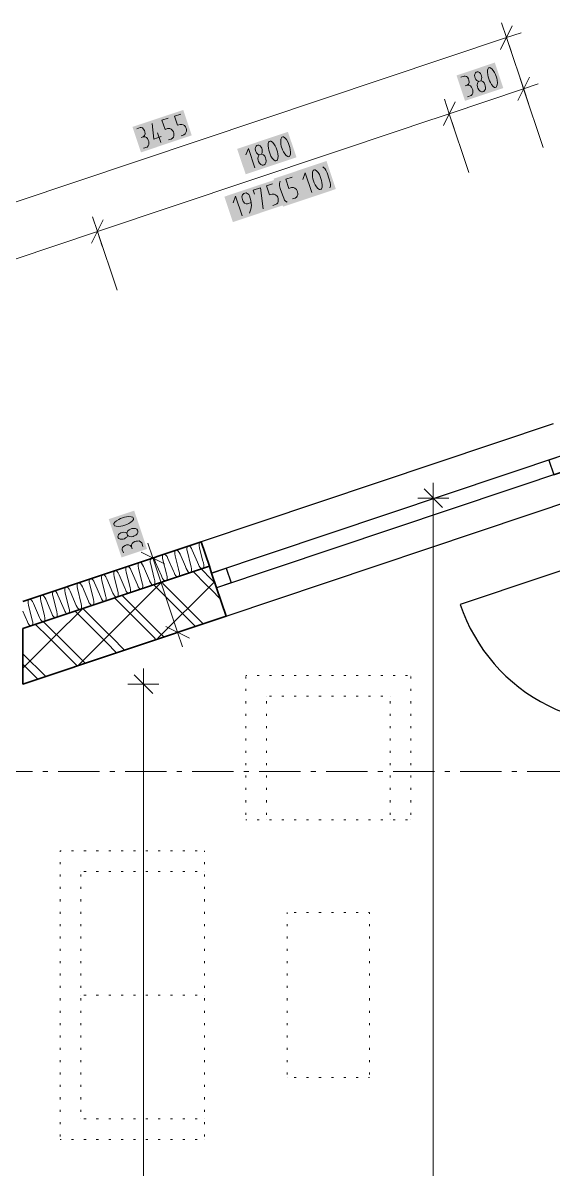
# Model space of a CAD drawing. Header units: millimetres. Extents: x 0 to 594, y 0 to 420.
# Drawn here: x 158.2 to 184.5, y 302.1 to 359.1 of the extents above; entities that cross this region are included whole.
import ezdxf

# ---------------------------------------------------------------- set-up
doc = ezdxf.new("R2010")
doc.units = ezdxf.units.MM
doc.header["$LTSCALE"] = 8
for name, color, linetype in [('PDF_Dvere', 7, 'Continuous'), ('PDF_Koty delkove', 7, 'Continuous'), ('PDF_Nabytek', 7, 'Continuous'), ('PDF_Okna', 7, 'Continuous'), ('PDF_Osy hlavni', 7, 'Continuous'), ('PDF_Steny sendvic', 7, 'Continuous')]:
    doc.layers.add(name, color=color, linetype=linetype)

msp = doc.modelspace()

# ---------------------------------------------------------------- linework, layer by layer
at = {"layer": 'PDF_Dvere', "lineweight": 25}
msp.add_lwpolyline([(188.168, 332.964), (179.906, 330.199, 0.414214), (190.933, 324.702)], format="xyb", dxfattribs=at)
at = {"layer": 'PDF_Koty delkove', "lineweight": 18}
for points in [[(182.495, 358.952), (181.913, 357.784)], [(181.96, 359.097), (182.204, 358.368), (182.448, 357.639)], [(182.204, 358.368), (148.615, 347.125)], [(182.933, 358.612), (182.204, 358.368), (183.18, 355.452)], [(180.822, 356.19), (180.791, 356.198), (180.736, 356.234), (180.688, 356.289), (180.653, 356.35), (180.632, 356.415), (180.623, 356.484), (180.627, 356.558), (180.663, 356.624), (180.697, 356.652), (180.748, 356.669), (180.792, 356.667), (180.861, 356.636), (180.908, 356.579), (180.943, 356.52), (180.965, 356.454), (180.973, 356.385), (180.969, 356.312), (180.947, 356.25), (180.926, 356.225)], [(181.722, 356.348), (181.657, 356.542), (181.611, 356.634), (181.548, 356.739), (181.476, 356.823), (181.403, 356.871), (181.371, 356.878), (181.32, 356.861), (181.299, 356.836), (181.269, 356.754), (181.263, 356.644), (181.274, 356.521), (181.293, 356.421), (181.358, 356.226), (181.404, 356.133), (181.469, 356.029), (181.54, 355.944), (181.613, 355.896), (181.645, 355.889), (181.697, 355.906), (181.718, 355.931), (181.747, 356.014), (181.754, 356.124), (181.741, 356.246)], [(179.944, 356.4), (180.1, 356.452), (180.157, 356.454), (180.219, 356.438), (180.262, 356.399), (180.32, 356.311), (180.342, 356.246), (180.349, 356.14), (180.318, 356.057), (180.251, 355.999), (180.148, 355.965)], [(181.153, 355.977), (181.131, 356.042), (181.091, 356.118), (181.026, 356.186), (180.958, 356.217), (180.926, 356.225), (180.822, 356.19), (180.802, 356.165), (180.766, 356.099), (180.754, 356.006), (180.768, 355.92), (180.79, 355.855), (180.83, 355.779)], [(181.741, 356.246), (181.722, 356.348)], [(183.348, 356.405), (182.766, 355.237)], [(182.813, 356.55), (183.057, 355.821), (183.301, 355.092)], [(183.786, 356.065), (183.057, 355.821), (184.033, 352.905)], [(183.057, 355.821), (179.363, 354.584), (177.803, 354.062), (177.176, 353.852), (161.868, 348.728), (149.468, 344.578)], [(180.269, 355.428), (180.451, 355.489), (180.504, 355.544), (180.54, 355.61), (180.539, 355.699), (180.53, 355.768), (180.508, 355.834), (180.468, 355.91), (180.421, 355.965), (180.353, 355.997), (180.251, 355.999)], [(180.83, 355.779), (180.896, 355.71), (180.965, 355.679), (181.022, 355.68), (181.074, 355.697), (181.12, 355.731), (181.156, 355.797), (181.167, 355.892), (181.153, 355.977)], [(179.654, 355.168), (179.072, 354.001)], [(179.119, 355.313), (179.363, 354.584), (179.607, 353.856)], [(165.389, 354.361), (165.078, 354.257), (165.229, 353.804), (165.36, 353.847), (165.461, 353.845), (165.529, 353.813), (165.608, 353.75), (165.643, 353.69), (165.664, 353.625), (165.673, 353.556), (165.669, 353.483), (165.646, 353.421), (165.606, 353.371), (165.533, 353.328), (165.403, 353.285)], [(179.363, 354.584), (180.339, 351.669)], [(163.832, 353.84), (163.987, 353.892), (164.045, 353.894), (164.107, 353.878), (164.15, 353.838), (164.208, 353.751), (164.23, 353.685), (164.237, 353.58), (164.206, 353.497), (164.139, 353.439), (164.036, 353.404)], [(165.031, 353.449), (164.667, 353.327), (164.585, 354.092)], [(164.157, 352.868), (164.339, 352.928), (164.392, 352.983), (164.428, 353.049), (164.427, 353.138), (164.418, 353.208), (164.396, 353.273), (164.356, 353.349), (164.309, 353.405), (164.241, 353.436), (164.139, 353.439)], [(165.014, 353.154), (164.851, 353.64)], [(170.392, 353.186), (170.363, 353.103), (170.356, 352.993), (170.368, 352.871), (170.387, 352.77), (170.452, 352.576), (170.498, 352.483), (170.562, 352.378), (170.634, 352.294), (170.707, 352.246), (170.739, 352.238), (170.791, 352.255), (170.811, 352.281), (170.841, 352.363), (170.847, 352.473), (170.835, 352.596), (170.816, 352.697)], [(170.816, 352.697), (170.751, 352.892), (170.705, 352.983), (170.642, 353.089), (170.57, 353.173), (170.497, 353.221), (170.465, 353.227), (170.414, 353.21), (170.392, 353.186)], [(169.7, 351.89), (169.375, 352.862), (169.254, 352.535)], [(169.916, 352.54), (169.885, 352.548), (169.829, 352.583), (169.782, 352.639), (169.747, 352.7), (169.725, 352.765), (169.717, 352.833), (169.721, 352.907), (169.757, 352.973), (169.791, 353.002), (169.842, 353.019), (169.886, 353.016), (169.955, 352.985), (170.002, 352.929), (170.037, 352.869), (170.059, 352.804), (170.067, 352.734), (170.063, 352.661), (170.04, 352.6), (170.02, 352.575)], [(172.521, 350.673), (172.196, 351.645), (172.076, 351.317)], [(173.077, 351.94), (173.114, 351.917), (173.175, 351.864), (173.233, 351.777), (173.289, 351.651), (173.398, 351.327), (173.439, 351.161), (173.459, 351.059), (173.454, 350.985), (173.424, 350.904)], [(169.685, 350.589), (169.62, 350.783), (169.983, 350.904), (170.101, 349.863)], [(170.579, 351.104), (170.268, 351), (170.42, 350.547), (170.55, 350.59), (170.651, 350.587), (170.719, 350.556), (170.798, 350.493), (170.832, 350.433), (170.854, 350.368), (170.863, 350.298), (170.859, 350.226), (170.836, 350.164), (170.796, 350.114), (170.724, 350.071), (170.594, 350.028)], [(171.299, 350.192), (171.225, 350.239), (171.178, 350.296), (171.132, 350.388), (171.064, 350.546), (170.956, 350.87), (170.926, 351.005), (170.92, 351.11), (170.937, 351.188), (170.952, 351.229)], [(171.548, 351.428), (171.237, 351.324), (171.389, 350.871), (171.519, 350.915), (171.62, 350.912), (171.688, 350.88), (171.767, 350.817), (171.801, 350.757), (171.823, 350.692), (171.832, 350.623), (171.827, 350.55), (171.805, 350.488)], [(169.064, 349.516), (168.739, 350.488), (168.619, 350.16)], [(169.263, 350.646), (169.205, 350.644), (169.154, 350.627), (169.107, 350.594), (169.079, 350.548), (169.064, 350.507), (169.054, 350.45), (169.063, 350.381), (169.106, 350.251), (169.141, 350.191), (169.189, 350.135), (169.27, 350.108), (169.327, 350.109), (169.509, 350.169)], [(169.427, 349.637), (169.503, 349.843), (169.526, 350.031), (169.502, 350.275), (169.426, 350.503), (169.391, 350.562), (169.349, 350.602), (169.313, 350.626), (169.263, 350.646)], [(171.805, 350.488), (171.765, 350.438), (171.692, 350.395), (171.562, 350.352)], [(162.159, 349.312), (161.577, 348.144)], [(161.624, 349.457), (161.868, 348.728), (162.112, 347.999)], [(161.868, 348.728), (162.844, 345.812)], [(178.568, 182.604), (178.568, 201.866), (178.568, 210.659), (178.568, 212.995), (178.568, 215.762), (178.568, 218.325), (178.568, 233.7), (178.568, 236.467), (178.568, 257.685), (178.568, 259.171), (178.568, 335.475), (178.568, 336.243)], [(179.029, 335.013), (178.107, 335.936)], [(179.337, 335.475), (178.568, 335.475), (177.799, 335.475)], [(163.325, 333.546), (163.269, 333.499), (163.209, 333.464), (163.143, 333.442), (163.075, 333.434), (163.001, 333.438), (162.935, 333.474), (162.906, 333.508), (162.889, 333.559), (162.892, 333.603), (162.923, 333.672), (162.979, 333.719), (163.039, 333.754), (163.104, 333.776), (163.174, 333.784), (163.247, 333.78), (163.308, 333.757), (163.333, 333.737)], [(163.368, 333.633), (163.36, 333.601), (163.325, 333.546)], [(164.131, 333.08), (164.07, 333.261), (164.015, 333.315), (163.949, 333.351), (163.86, 333.349), (163.79, 333.341), (163.725, 333.319), (163.649, 333.279), (163.593, 333.232), (163.562, 333.163), (163.559, 333.062)], [(164.621, 332.506), (164.377, 333.235)], [(163.159, 332.754), (163.106, 332.91), (163.104, 332.968), (163.12, 333.03), (163.16, 333.073), (163.248, 333.131), (163.313, 333.153), (163.419, 333.159), (163.501, 333.129), (163.559, 333.062), (163.594, 332.958)], [(165.35, 332.75), (164.621, 332.506), (163.892, 332.262)], [(165.204, 332.215), (164.037, 332.797)], [(165.857, 328.813), (164.621, 332.506)], [(166.586, 329.057), (165.857, 328.813), (165.128, 328.569)], [(166.441, 328.522), (165.273, 329.104)], [(165.857, 328.813), (166.101, 328.084)], [(164.157, 326.238), (164.157, 327.006)], [(164.618, 325.776), (163.695, 326.699)], [(164.925, 326.238), (164.157, 326.238), (163.388, 326.238)], [(164.157, 181.118), (164.157, 187.78), (164.157, 189.266), (164.157, 194.093), (164.157, 206.172), (164.157, 211.719), (164.157, 212.995), (164.157, 215.557), (164.157, 215.838), (164.157, 218.325), (164.157, 225.492), (164.157, 226.012), (164.157, 226.058), (164.157, 231.871), (164.157, 233.7), (164.157, 236.313), (164.157, 244.821), (164.157, 246.41), (164.157, 256.147), (164.157, 257.685), (164.157, 259.171), (164.157, 262.63), (164.157, 326.238)]]:
    msp.add_lwpolyline(points, dxfattribs=at)
msp.add_lwpolyline([(166.012, 354.57), (165.701, 354.465), (165.853, 354.012), (165.983, 354.056, -1.033997), (166.026, 353.493)], format="xyb", dxfattribs=at)
for points in [[(171.439, 352.906), (171.374, 353.1), (171.328, 353.192), (171.265, 353.297), (171.193, 353.381), (171.12, 353.429), (171.088, 353.436), (171.037, 353.419), (171.016, 353.394), (170.986, 353.312), (170.98, 353.202), (170.991, 353.079), (171.01, 352.979), (171.075, 352.784), (171.121, 352.691), (171.186, 352.586), (171.257, 352.502), (171.33, 352.454), (171.362, 352.447), (171.414, 352.464), (171.435, 352.489), (171.464, 352.572), (171.471, 352.682), (171.458, 352.804)], [(170.247, 352.326), (170.225, 352.392), (170.185, 352.468), (170.12, 352.536), (170.051, 352.567), (170.02, 352.575), (169.916, 352.54), (169.896, 352.515), (169.86, 352.449), (169.848, 352.355), (169.862, 352.27), (169.883, 352.205), (169.924, 352.128), (169.99, 352.06), (170.058, 352.029), (170.116, 352.03), (170.167, 352.047), (170.214, 352.081), (170.25, 352.147), (170.261, 352.241)], [(173.013, 351.271), (172.948, 351.465), (172.902, 351.557), (172.839, 351.662), (172.767, 351.746), (172.694, 351.794), (172.662, 351.801), (172.611, 351.784), (172.59, 351.759), (172.56, 351.677), (172.554, 351.567), (172.566, 351.444), (172.585, 351.344), (172.65, 351.149), (172.695, 351.057), (172.76, 350.952), (172.831, 350.868), (172.904, 350.82), (172.936, 350.812), (172.988, 350.829), (173.009, 350.854), (173.038, 350.937), (173.045, 351.047), (173.032, 351.169)], [(163.211, 334.533), (163.016, 334.468), (162.925, 334.422), (162.819, 334.358), (162.735, 334.287), (162.687, 334.214), (162.681, 334.182), (162.698, 334.131), (162.722, 334.109), (162.805, 334.08), (162.915, 334.073), (163.037, 334.085), (163.138, 334.104), (163.332, 334.169), (163.425, 334.215), (163.53, 334.279), (163.614, 334.351), (163.662, 334.424), (163.67, 334.456), (163.653, 334.507), (163.627, 334.528), (163.545, 334.558), (163.435, 334.564), (163.312, 334.552)], [(163.582, 333.964), (163.516, 333.942), (163.44, 333.902), (163.372, 333.837), (163.341, 333.768), (163.333, 333.737), (163.368, 333.633), (163.393, 333.613), (163.459, 333.577), (163.553, 333.565), (163.638, 333.578), (163.703, 333.6), (163.78, 333.64), (163.848, 333.707), (163.879, 333.775), (163.878, 333.833), (163.861, 333.884), (163.827, 333.931), (163.761, 333.967), (163.667, 333.978)]]:
    msp.add_lwpolyline(points, close=True, dxfattribs=at)
at = {"layer": 'PDF_Koty delkove', "color": 7, "lineweight": 18, "true_color": 0xffffff, "transparency": 33554559}
for points in [[(180.146, 355.225), (182.047, 355.861), (179.723, 356.488), (181.624, 357.125)], [(164.034, 352.664), (166.558, 353.509), (163.611, 353.928), (166.135, 354.773)], [(169.239, 351.574), (171.764, 352.419), (168.816, 352.838), (171.341, 353.683)], [(171.098, 349.962), (173.722, 350.841), (170.631, 351.355), (173.256, 352.234)], [(168.604, 349.2), (171.125, 350.043), (168.181, 350.463), (170.702, 351.307)], [(164.334, 332.956), (163.698, 334.857), (163.07, 332.533), (162.434, 334.435)]]:
    msp.add_solid(points, dxfattribs=at)
at = {"layer": 'PDF_Nabytek', "lineweight": 13}
for points in [[(169.249, 326.666), (169.249, 326.666)], [(169.296, 326.666), (169.249, 326.666)], [(169.249, 326.666), (169.249, 326.666)], [(169.249, 326.51), (169.249, 326.613)], [(169.911, 326.666), (169.809, 326.666)], [(170.526, 326.666), (170.424, 326.666)], [(171.141, 326.666), (171.039, 326.666)], [(171.756, 326.666), (171.654, 326.666)], [(172.371, 326.666), (172.269, 326.666)], [(172.986, 326.666), (172.884, 326.666)], [(173.601, 326.666), (173.499, 326.666)], [(174.216, 326.666), (174.114, 326.666)], [(174.831, 326.666), (174.729, 326.666)], [(175.446, 326.666), (175.344, 326.666)], [(176.061, 326.666), (175.959, 326.666)], [(176.676, 326.666), (176.574, 326.666)], [(177.291, 326.666), (177.189, 326.666)], [(177.449, 326.666), (177.449, 326.666)], [(177.449, 326.666), (177.449, 326.666)], [(177.449, 326.51), (177.449, 326.613)], [(169.249, 325.895), (169.249, 325.998)], [(177.449, 325.895), (177.449, 325.998)], [(169.249, 325.28), (169.249, 325.383)], [(170.274, 325.641), (170.274, 325.641)], [(170.274, 325.641), (170.274, 325.641)], [(170.274, 325.28), (170.274, 325.383)], [(170.526, 325.641), (170.424, 325.641)], [(171.141, 325.641), (171.039, 325.641)], [(171.756, 325.641), (171.654, 325.641)], [(172.371, 325.641), (172.269, 325.641)], [(172.986, 325.641), (172.884, 325.641)], [(173.601, 325.641), (173.499, 325.641)], [(174.216, 325.641), (174.114, 325.641)], [(174.831, 325.641), (174.729, 325.641)], [(175.446, 325.641), (175.344, 325.641)], [(176.061, 325.641), (175.959, 325.641)], [(176.424, 325.641), (176.424, 325.641)], [(176.424, 325.641), (176.424, 325.641)], [(176.424, 325.28), (176.424, 325.383)], [(177.449, 325.28), (177.449, 325.383)], [(169.249, 324.665), (169.249, 324.768)], [(170.274, 324.665), (170.274, 324.768)], [(176.424, 324.665), (176.424, 324.768)], [(177.449, 324.665), (177.449, 324.768)], [(169.249, 324.05), (169.249, 324.153)], [(170.274, 324.05), (170.274, 324.153)], [(176.424, 324.05), (176.424, 324.153)], [(177.449, 324.05), (177.449, 324.153)], [(169.249, 323.435), (169.249, 323.538)], [(170.274, 323.435), (170.274, 323.538)], [(176.424, 323.435), (176.424, 323.538)], [(177.449, 323.435), (177.449, 323.538)], [(169.249, 322.82), (169.249, 322.923)], [(170.274, 322.82), (170.274, 322.923)], [(176.424, 322.82), (176.424, 322.923)], [(177.449, 322.82), (177.449, 322.923)], [(169.249, 322.205), (169.249, 322.308)], [(170.274, 322.205), (170.274, 322.308)], [(176.424, 322.205), (176.424, 322.308)], [(177.449, 322.205), (177.449, 322.308)], [(169.249, 321.59), (169.249, 321.693)], [(170.274, 321.59), (170.274, 321.693)], [(176.424, 321.59), (176.424, 321.693)], [(177.449, 321.59), (177.449, 321.693)], [(169.249, 320.975), (169.249, 321.078)], [(170.274, 320.975), (170.274, 321.078)], [(176.424, 320.975), (176.424, 321.078)], [(177.449, 320.975), (177.449, 321.078)], [(169.249, 320.36), (169.249, 320.463)], [(170.274, 320.36), (170.274, 320.463)], [(176.424, 320.36), (176.424, 320.463)], [(177.449, 320.36), (177.449, 320.463)], [(169.249, 319.745), (169.249, 319.848)], [(170.274, 319.745), (170.274, 319.848)], [(176.424, 319.745), (176.424, 319.848)], [(177.449, 319.745), (177.449, 319.848)], [(169.296, 319.491), (169.249, 319.491)], [(169.249, 319.491), (169.249, 319.491)], [(169.249, 319.491), (169.249, 319.491)], [(169.911, 319.491), (169.809, 319.491)], [(170.274, 319.491), (170.274, 319.491)], [(170.526, 319.491), (170.424, 319.491)], [(171.141, 319.491), (171.039, 319.491)], [(171.756, 319.491), (171.654, 319.491)], [(172.371, 319.491), (172.269, 319.491)], [(172.986, 319.491), (172.884, 319.491)], [(173.601, 319.491), (173.499, 319.491)], [(174.216, 319.491), (174.114, 319.491)], [(174.831, 319.491), (174.729, 319.491)], [(175.446, 319.491), (175.344, 319.491)], [(176.061, 319.491), (175.959, 319.491)], [(176.424, 319.491), (176.424, 319.491)], [(176.676, 319.491), (176.574, 319.491)], [(177.291, 319.491), (177.189, 319.491)], [(177.449, 319.491), (177.449, 319.491)], [(177.449, 319.491), (177.449, 319.491)], [(160.024, 317.9), (160.024, 317.954), (160.071, 317.954)], [(160.024, 317.954), (160.024, 317.954)], [(160.024, 317.954), (160.024, 317.954)], [(160.686, 317.954), (160.584, 317.954)], [(161.301, 317.954), (161.199, 317.954)], [(161.916, 317.954), (161.814, 317.954)], [(162.531, 317.954), (162.429, 317.954)], [(163.146, 317.954), (163.044, 317.954)], [(163.761, 317.954), (163.659, 317.954)], [(164.376, 317.954), (164.274, 317.954)], [(164.991, 317.954), (164.889, 317.954)], [(165.606, 317.954), (165.504, 317.954)], [(166.221, 317.954), (166.119, 317.954)], [(166.836, 317.954), (166.734, 317.954)], [(167.199, 317.9), (167.199, 317.954)], [(167.199, 317.954), (167.199, 317.954)], [(167.199, 317.954), (167.199, 317.954)], [(160.024, 317.285), (160.024, 317.388)], [(167.199, 317.285), (167.199, 317.388)], [(160.024, 316.67), (160.024, 316.773)], [(161.049, 316.929), (161.049, 316.929)], [(161.049, 316.929), (161.049, 316.929)], [(161.049, 316.67), (161.049, 316.773)], [(161.301, 316.929), (161.199, 316.929)], [(161.916, 316.929), (161.814, 316.929)], [(162.531, 316.929), (162.429, 316.929)], [(163.146, 316.929), (163.044, 316.929)], [(163.761, 316.929), (163.659, 316.929)], [(164.376, 316.929), (164.274, 316.929)], [(164.991, 316.929), (164.889, 316.929)], [(165.606, 316.929), (165.504, 316.929)], [(166.221, 316.929), (166.119, 316.929)], [(166.836, 316.929), (166.734, 316.929)], [(167.199, 316.929), (167.199, 316.929)], [(167.199, 316.67), (167.199, 316.773)], [(160.024, 316.055), (160.024, 316.158)], [(161.049, 316.055), (161.049, 316.158)], [(167.199, 316.055), (167.199, 316.158)], [(160.024, 315.44), (160.024, 315.543)], [(161.049, 315.44), (161.049, 315.543)], [(167.199, 315.44), (167.199, 315.543)], [(160.024, 314.825), (160.024, 314.928)], [(161.049, 314.825), (161.049, 314.928)], [(167.199, 314.825), (167.199, 314.928)], [(171.299, 314.879), (171.299, 314.879)], [(171.299, 314.825), (171.299, 314.879)], [(171.299, 314.879), (171.299, 314.879)], [(171.756, 314.879), (171.654, 314.879)], [(172.371, 314.879), (172.269, 314.879)], [(172.986, 314.879), (172.884, 314.879)], [(173.601, 314.879), (173.499, 314.879)], [(174.216, 314.879), (174.114, 314.879)], [(174.831, 314.879), (174.729, 314.879)], [(175.399, 314.825), (175.399, 314.879), (175.344, 314.879)], [(175.399, 314.879), (175.399, 314.879)], [(175.399, 314.879), (175.399, 314.879)], [(160.024, 314.21), (160.024, 314.313)], [(161.049, 314.21), (161.049, 314.313)], [(167.199, 314.21), (167.199, 314.313)], [(171.299, 314.21), (171.299, 314.313)], [(175.399, 314.21), (175.399, 314.313)], [(160.024, 313.595), (160.024, 313.698)], [(161.049, 313.595), (161.049, 313.698)], [(167.199, 313.595), (167.199, 313.698)], [(171.299, 313.595), (171.299, 313.698)], [(175.399, 313.595), (175.399, 313.698)], [(160.024, 312.98), (160.024, 313.083)], [(161.049, 312.98), (161.049, 313.083)], [(167.199, 312.98), (167.199, 313.083)], [(171.299, 312.98), (171.299, 313.083)], [(175.399, 312.98), (175.399, 313.083)], [(160.024, 312.365), (160.024, 312.468)], [(161.049, 312.365), (161.049, 312.468)], [(167.199, 312.365), (167.199, 312.468)], [(171.299, 312.365), (171.299, 312.468)], [(175.399, 312.365), (175.399, 312.468)], [(160.024, 311.75), (160.024, 311.853)], [(161.049, 311.75), (161.049, 311.853)], [(167.199, 311.75), (167.199, 311.853)], [(171.299, 311.75), (171.299, 311.853)], [(175.399, 311.75), (175.399, 311.853)], [(160.024, 311.135), (160.024, 311.238)], [(161.049, 311.135), (161.049, 311.238)], [(167.199, 311.135), (167.199, 311.238)], [(171.299, 311.135), (171.299, 311.238)], [(175.399, 311.135), (175.399, 311.238)], [(160.024, 310.52), (160.024, 310.623)], [(161.049, 310.779), (161.049, 310.779)], [(161.049, 310.52), (161.049, 310.623)], [(161.301, 310.779), (161.199, 310.779)], [(161.916, 310.779), (161.814, 310.779)], [(162.531, 310.779), (162.429, 310.779)], [(163.146, 310.779), (163.044, 310.779)], [(163.761, 310.779), (163.659, 310.779)], [(164.376, 310.779), (164.274, 310.779)], [(164.991, 310.779), (164.889, 310.779)], [(165.606, 310.779), (165.504, 310.779)], [(166.221, 310.779), (166.119, 310.779)], [(166.836, 310.779), (166.734, 310.779)], [(167.199, 310.779), (167.199, 310.779)], [(167.199, 310.52), (167.199, 310.623)], [(171.299, 310.52), (171.299, 310.623)], [(175.399, 310.52), (175.399, 310.623)], [(160.024, 309.905), (160.024, 310.008)], [(161.049, 309.905), (161.049, 310.008)], [(167.199, 309.905), (167.199, 310.008)], [(171.299, 309.905), (171.299, 310.008)], [(175.399, 309.905), (175.399, 310.008)], [(160.024, 309.29), (160.024, 309.393)], [(161.049, 309.29), (161.049, 309.393)], [(167.199, 309.29), (167.199, 309.393)], [(171.299, 309.29), (171.299, 309.393)], [(175.399, 309.29), (175.399, 309.393)], [(160.024, 308.675), (160.024, 308.778)], [(161.049, 308.675), (161.049, 308.778)], [(167.199, 308.675), (167.199, 308.778)], [(171.299, 308.675), (171.299, 308.778)], [(175.399, 308.675), (175.399, 308.778)], [(160.024, 308.06), (160.024, 308.163)], [(161.049, 308.06), (161.049, 308.163)], [(167.199, 308.06), (167.199, 308.163)], [(171.299, 308.06), (171.299, 308.163)], [(175.399, 308.06), (175.399, 308.163)], [(160.024, 307.445), (160.024, 307.548)], [(161.049, 307.445), (161.049, 307.548)], [(167.199, 307.445), (167.199, 307.548)], [(171.299, 307.445), (171.299, 307.548)], [(175.399, 307.445), (175.399, 307.548)], [(160.024, 306.83), (160.024, 306.933)], [(161.049, 306.83), (161.049, 306.933)], [(167.199, 306.83), (167.199, 306.933)], [(171.299, 306.83), (171.299, 306.933)], [(171.299, 306.679), (171.299, 306.679)], [(171.299, 306.679), (171.299, 306.679)], [(171.756, 306.679), (171.654, 306.679)], [(172.371, 306.679), (172.269, 306.679)], [(172.986, 306.679), (172.884, 306.679)], [(173.601, 306.679), (173.499, 306.679)], [(174.216, 306.679), (174.114, 306.679)], [(174.831, 306.679), (174.729, 306.679)], [(175.399, 306.679), (175.344, 306.679)], [(175.399, 306.83), (175.399, 306.933)], [(175.399, 306.679), (175.399, 306.679)], [(175.399, 306.679), (175.399, 306.679)], [(160.024, 306.215), (160.024, 306.318)], [(161.049, 306.215), (161.049, 306.318)], [(167.199, 306.215), (167.199, 306.318)], [(160.024, 305.6), (160.024, 305.703)], [(161.049, 305.6), (161.049, 305.703)], [(167.199, 305.6), (167.199, 305.703)], [(160.024, 304.985), (160.024, 305.088)], [(161.049, 304.985), (161.049, 305.088)], [(167.199, 304.985), (167.199, 305.088)], [(160.024, 304.37), (160.024, 304.473)], [(161.049, 304.629), (161.049, 304.629)], [(161.049, 304.629), (161.049, 304.629)], [(161.301, 304.629), (161.199, 304.629)], [(161.916, 304.629), (161.814, 304.629)], [(162.531, 304.629), (162.429, 304.629)], [(163.146, 304.629), (163.044, 304.629)], [(163.761, 304.629), (163.659, 304.629)], [(164.376, 304.629), (164.274, 304.629)], [(164.991, 304.629), (164.889, 304.629)], [(165.606, 304.629), (165.504, 304.629)], [(166.221, 304.629), (166.119, 304.629)], [(166.836, 304.629), (166.734, 304.629)], [(167.199, 304.629), (167.199, 304.629)], [(167.199, 304.37), (167.199, 304.473)], [(160.024, 303.755), (160.024, 303.858)], [(167.199, 303.755), (167.199, 303.858)], [(160.071, 303.604), (160.024, 303.604)], [(160.024, 303.604), (160.024, 303.604)], [(160.024, 303.604), (160.024, 303.604)], [(160.686, 303.604), (160.584, 303.604)], [(161.301, 303.604), (161.199, 303.604)], [(161.916, 303.604), (161.814, 303.604)], [(162.531, 303.604), (162.429, 303.604)], [(163.146, 303.604), (163.044, 303.604)], [(163.761, 303.604), (163.659, 303.604)], [(164.376, 303.604), (164.274, 303.604)], [(164.991, 303.604), (164.889, 303.604)], [(165.606, 303.604), (165.504, 303.604)], [(166.221, 303.604), (166.119, 303.604)], [(166.836, 303.604), (166.734, 303.604)], [(167.199, 303.604), (167.199, 303.604)], [(167.199, 303.604), (167.199, 303.604)]]:
    msp.add_lwpolyline(points, dxfattribs=at)
at = {"layer": 'PDF_Okna', "lineweight": 25}
for points in [[(184.524, 339.168), (167.028, 333.312)], [(185.044, 337.613), (167.548, 331.757)], [(185.288, 336.884), (167.792, 331.028)], [(168.264, 329.618), (185.76, 335.475)]]:
    msp.add_lwpolyline(points, dxfattribs=at)
for points in [[(185.044, 337.613), (184.315, 337.369), (184.559, 336.64), (185.288, 336.884)], [(167.548, 331.757), (168.277, 332.001), (168.521, 331.272), (167.792, 331.028)]]:
    msp.add_lwpolyline(points, close=True, dxfattribs=at)
at = {"layer": 'PDF_Osy hlavni', "lineweight": 18}
for points in [[(158.636, 321.9), (156.586, 321.9)], [(159.405, 321.9), (159.149, 321.9)], [(161.968, 321.9), (159.918, 321.9)], [(162.736, 321.9), (162.48, 321.9)], [(165.299, 321.9), (163.249, 321.9)], [(166.067, 321.9), (165.811, 321.9)], [(168.63, 321.9), (166.58, 321.9)], [(169.399, 321.9), (169.142, 321.9)], [(171.961, 321.9), (169.911, 321.9)], [(172.73, 321.9), (172.474, 321.9)], [(175.292, 321.9), (173.242, 321.9)], [(176.061, 321.9), (175.805, 321.9)], [(178.624, 321.9), (176.574, 321.9)], [(179.392, 321.9), (179.136, 321.9)], [(181.955, 321.9), (179.905, 321.9)], [(182.724, 321.9), (182.467, 321.9)], [(185.286, 321.9), (183.236, 321.9)]]:
    msp.add_lwpolyline(points, dxfattribs=at)
at = {"layer": 'PDF_Steny sendvic', "lineweight": 35}
for points in [[(167.028, 333.312), (158.164, 330.345)], [(167.028, 333.312), (167.435, 332.097)], [(167.435, 332.097), (158.164, 328.994), (158.164, 328.778), (158.164, 326.443), (158.164, 326.238), (158.215, 326.255), (168.264, 329.618)], [(158.164, 328.994), (167.435, 332.097)], [(167.435, 332.097), (167.548, 331.757), (167.792, 331.028), (168.264, 329.618)]]:
    msp.add_lwpolyline(points, dxfattribs=at)
at = {"layer": 'PDF_Steny sendvic', "lineweight": 9}
for points in [[(166.99, 333.299), (166.951, 333.266), (166.929, 333.2), (166.929, 333.112), (166.951, 333.016)], [(167.033, 333.298), (166.993, 333.3)], [(165.168, 332.689), (165.128, 332.656), (165.107, 332.59), (165.107, 332.502), (165.128, 332.406)], [(165.371, 332.488), (165.331, 332.578), (165.278, 332.648), (165.221, 332.687), (165.17, 332.69)], [(165.775, 332.893), (165.736, 332.859), (165.714, 332.793), (165.714, 332.706), (165.736, 332.61)], [(165.979, 332.691), (165.939, 332.781), (165.886, 332.851), (165.829, 332.89), (165.777, 332.893)], [(165.979, 332.691), (166.243, 332.076)], [(166.383, 333.096), (166.343, 333.063), (166.322, 332.997), (166.322, 332.909), (166.343, 332.813)], [(166.527, 332.064), (166.5, 332.175), (166.343, 332.813)], [(166.586, 332.894), (166.546, 332.984), (166.493, 333.054), (166.436, 333.094), (166.385, 333.097)], [(166.586, 332.894), (166.84, 332.304), (166.891, 332.186)], [(167.135, 332.267), (167.101, 332.404), (166.951, 333.016)], [(163.953, 332.283), (163.913, 332.249), (163.892, 332.183), (163.892, 332.096), (163.914, 332)], [(164.157, 332.081), (164.116, 332.171), (164.063, 332.241), (164.006, 332.28), (163.955, 332.283)], [(164.56, 332.486), (164.521, 332.453), (164.499, 332.387), (164.499, 332.299), (164.521, 332.203)], [(164.705, 331.454), (164.697, 331.487), (164.521, 332.203)], [(164.764, 332.284), (164.724, 332.374), (164.671, 332.444), (164.614, 332.484), (164.562, 332.487)], [(164.764, 332.284), (165.049, 331.621), (165.068, 331.575), (165.109, 331.485), (165.162, 331.415), (165.219, 331.375), (165.259, 331.369)], [(165.312, 331.657), (165.298, 331.716), (165.128, 332.406)], [(165.371, 332.488), (165.646, 331.849), (165.676, 331.779), (165.716, 331.688), (165.769, 331.618), (165.827, 331.578), (165.866, 331.573)], [(165.92, 331.861), (165.899, 331.945), (165.736, 332.61)], [(166.891, 332.186), (166.931, 332.095), (166.984, 332.025), (167.042, 331.985), (167.081, 331.979)], [(167.107, 331.988), (167.135, 332.016), (167.157, 332.083), (167.157, 332.171), (167.135, 332.267)], [(167.135, 332.267), (167.135, 332.267)], [(162.131, 331.673), (162.091, 331.639), (162.069, 331.573), (162.069, 331.485)], [(162.334, 331.471), (162.294, 331.561), (162.241, 331.631), (162.184, 331.67), (162.132, 331.673)], [(162.738, 331.876), (162.698, 331.842), (162.677, 331.777), (162.677, 331.689), (162.699, 331.593)], [(162.854, 330.564), (162.883, 330.593), (162.905, 330.659), (162.904, 330.747), (162.893, 330.798), (162.882, 330.844), (162.699, 331.593)], [(162.848, 331.834), (162.791, 331.874), (162.739, 331.876)], [(162.942, 331.674), (162.901, 331.764), (162.848, 331.834)], [(162.942, 331.674), (163.246, 330.965)], [(163.346, 332.079), (163.306, 332.046), (163.284, 331.98), (163.284, 331.892), (163.306, 331.796)], [(163.49, 331.047), (163.306, 331.796)], [(163.549, 331.877), (163.509, 331.967), (163.456, 332.037), (163.399, 332.077), (163.347, 332.08)], [(163.549, 331.877), (163.853, 331.169)], [(164.097, 331.25), (164.096, 331.257), (163.914, 332)], [(164.157, 332.081), (164.452, 331.393), (164.461, 331.372)], [(165.284, 331.378), (165.313, 331.406), (165.334, 331.473), (165.334, 331.561), (165.312, 331.657)], [(165.312, 331.657), (165.312, 331.657)], [(165.892, 331.581), (165.92, 331.61), (165.942, 331.676), (165.942, 331.764), (165.92, 331.861)], [(165.92, 331.861), (165.92, 331.861)], [(166.183, 331.678), (166.182, 331.678)], [(166.184, 331.678), (166.183, 331.678)], [(166.243, 332.076), (166.283, 331.982)], [(166.283, 331.982), (166.324, 331.892), (166.377, 331.821), (166.434, 331.782), (166.474, 331.776)], [(166.499, 331.784), (166.528, 331.813), (166.549, 331.879), (166.549, 331.967), (166.527, 332.064)], [(166.527, 332.064), (166.527, 332.064)], [(167.281, 331.176), (166.63, 331.828)], [(166.79, 331.882), (166.789, 331.881)], [(166.792, 331.882), (166.79, 331.882)], [(167.543, 331.438), (167.022, 331.959)], [(167.398, 332.085), (167.397, 332.084)], [(167.399, 332.085), (167.398, 332.085)], [(160.308, 331.063), (160.268, 331.029), (160.247, 330.963), (160.247, 330.875), (160.269, 330.779)], [(160.512, 330.861), (160.471, 330.95), (160.419, 331.021), (160.361, 331.06), (160.309, 331.063)], [(160.916, 331.266), (160.876, 331.232), (160.854, 331.166), (160.854, 331.079), (160.876, 330.983)], [(161.06, 330.234), (160.876, 330.983)], [(160.909, 327.156), (162.315, 328.563), (164.929, 331.176), (165.052, 331.299)], [(161.119, 331.064), (161.079, 331.154), (161.026, 331.224), (160.969, 331.263), (160.917, 331.266)], [(161.119, 331.064), (161.423, 330.355)], [(161.523, 331.469), (161.483, 331.436), (161.462, 331.37), (161.462, 331.282), (161.484, 331.186)], [(161.64, 330.157), (161.668, 330.186), (161.69, 330.252), (161.69, 330.339), (161.69, 330.34), (161.668, 330.437), (161.484, 331.186)], [(161.727, 331.267), (161.686, 331.357), (161.634, 331.427), (161.576, 331.467), (161.524, 331.47)], [(161.727, 331.267), (162.031, 330.559)], [(162.069, 331.485), (162.091, 331.389)], [(162.275, 330.64), (162.091, 331.389)], [(162.334, 331.471), (162.638, 330.762)], [(163.246, 330.965), (163.258, 330.938), (163.286, 330.875), (163.339, 330.805), (163.397, 330.765), (163.436, 330.759)], [(163.462, 330.768), (163.49, 330.796), (163.512, 330.862), (163.512, 330.95), (163.494, 331.028), (163.49, 331.047)], [(163.49, 331.047), (163.49, 331.047)], [(163.853, 331.169), (163.855, 331.165), (163.894, 331.078), (163.947, 331.008), (164.004, 330.968), (164.044, 330.962)], [(164.069, 330.971), (164.098, 331)], [(164.097, 331.25), (164.097, 331.25)], [(164.098, 331), (164.119, 331.066), (164.119, 331.154), (164.097, 331.25)], [(164.361, 331.068), (164.36, 331.068)], [(164.36, 331.068), (164.36, 331.068)], [(164.461, 331.372), (164.501, 331.282), (164.554, 331.211), (164.612, 331.172)], [(164.612, 331.172), (164.651, 331.166)], [(164.929, 330.915), (164.672, 331.172)], [(164.677, 331.174), (164.705, 331.203), (164.727, 331.269), (164.727, 331.357), (164.705, 331.454)], [(164.705, 331.454), (164.705, 331.454)], [(164.838, 328.471), (164.929, 328.563), (167.543, 331.176), (167.693, 331.326)], [(164.968, 331.272), (164.967, 331.271)], [(164.969, 331.272), (164.968, 331.272)], [(165.19, 331.176), (165.064, 331.303)], [(167.129, 329.238), (165.19, 331.176)], [(165.575, 331.475), (165.574, 331.474)], [(165.577, 331.475), (165.575, 331.475)], [(167.543, 330.915), (167.281, 331.176)], [(167.712, 331.269), (167.543, 331.438)], [(158.486, 330.453), (158.446, 330.419), (158.424, 330.353), (158.424, 330.265), (158.446, 330.169)], [(158.689, 330.25), (158.649, 330.34), (158.596, 330.41), (158.539, 330.45), (158.486, 330.453)], [(159.094, 330.656), (159.054, 330.622), (159.032, 330.556), (159.032, 330.469), (159.054, 330.373)], [(159.297, 330.454), (159.256, 330.544), (159.204, 330.614), (159.147, 330.653), (159.094, 330.656)], [(159.297, 330.454), (159.601, 329.745)], [(159.701, 330.859), (159.661, 330.825), (159.639, 330.76), (159.639, 330.672), (159.661, 330.576)], [(159.845, 329.827), (159.661, 330.576)], [(159.904, 330.657), (159.864, 330.747), (159.811, 330.817), (159.754, 330.857), (159.702, 330.86)], [(159.904, 330.657), (160.208, 329.948)], [(160.453, 330.03), (160.269, 330.779)], [(160.512, 330.861), (160.816, 330.152)], [(161.668, 330.437), (161.668, 330.437)], [(162.031, 330.559), (162.065, 330.482), (162.071, 330.468), (162.124, 330.398), (162.182, 330.358), (162.221, 330.352)], [(162.247, 330.361), (162.275, 330.389), (162.297, 330.456), (162.297, 330.544), (162.291, 330.569), (162.275, 330.64)], [(162.275, 330.64), (162.275, 330.64)], [(162.538, 330.458), (162.537, 330.458)], [(162.539, 330.458), (162.538, 330.458)], [(162.638, 330.762), (162.662, 330.71), (162.679, 330.672), (162.732, 330.601), (162.789, 330.562), (162.829, 330.556)], [(164.668, 328.563), (162.714, 330.517)], [(162.882, 330.844), (162.882, 330.844)], [(165.17, 328.583), (164.929, 328.824), (163.105, 330.648)], [(163.146, 330.661), (163.145, 330.661)], [(163.145, 330.661), (163.145, 330.661)], [(163.754, 330.865), (163.753, 330.865), (163.752, 330.864)], [(166.737, 329.107), (164.929, 330.915)], [(167.975, 330.483), (167.543, 330.915)], [(158.164, 327.025), (159.702, 328.563), (161.123, 329.984)], [(158.164, 329.855), (158.386, 329.338)], [(158.63, 329.42), (158.446, 330.169)], [(158.689, 330.25), (158.993, 329.542)], [(159.238, 329.623), (159.054, 330.373)], [(159.817, 329.547), (159.845, 329.576), (159.867, 329.642), (159.867, 329.644), (159.867, 329.73), (159.845, 329.827)], [(159.845, 329.827), (159.845, 329.827)], [(160.208, 329.948), (160.249, 329.858), (160.289, 329.805), (160.302, 329.788), (160.359, 329.748), (160.399, 329.742)], [(160.425, 329.751), (160.453, 329.779), (160.475, 329.845), (160.475, 329.875), (160.475, 329.934), (160.453, 330.03)], [(160.453, 330.03), (160.453, 330.03)], [(160.716, 329.848), (160.715, 329.848)], [(160.716, 329.848), (160.716, 329.848)], [(162.054, 328.563), (160.755, 329.861)], [(160.816, 330.152), (160.856, 330.061), (160.88, 330.03), (160.909, 329.991), (160.967, 329.951), (161.007, 329.946)], [(161.032, 329.954), (161.06, 329.983), (161.082, 330.049), (161.082, 330.107), (161.082, 330.137), (161.06, 330.234)], [(161.06, 330.234), (161.06, 330.234)], [(163.212, 327.927), (162.577, 328.563), (162.315, 328.824), (161.147, 329.992)], [(161.324, 330.051), (161.323, 330.051)], [(161.323, 330.051), (161.323, 330.051)], [(161.423, 330.355), (161.464, 330.265), (161.471, 330.256), (161.517, 330.194), (161.574, 330.155), (161.614, 330.149)], [(161.931, 330.255), (161.93, 330.254)], [(161.931, 330.255), (161.931, 330.255)], [(158.386, 329.338), (158.426, 329.248), (158.479, 329.178), (158.537, 329.138)], [(158.602, 329.141), (158.63, 329.169), (158.631, 329.172), (158.652, 329.235), (158.652, 329.323), (158.63, 329.42)], [(158.63, 329.42), (158.63, 329.42)], [(158.993, 329.542), (159.034, 329.451), (159.087, 329.381), (159.12, 329.358), (159.144, 329.341), (159.184, 329.335)], [(161.254, 327.272), (159.963, 328.563), (159.702, 328.824), (159.189, 329.337)], [(159.21, 329.344), (159.238, 329.373), (159.249, 329.408), (159.26, 329.439), (159.26, 329.527), (159.238, 329.623)], [(159.238, 329.623), (159.238, 329.623)], [(159.501, 329.441), (159.5, 329.441)], [(159.501, 329.441), (159.501, 329.441)], [(159.601, 329.745), (159.641, 329.655), (159.694, 329.584), (159.701, 329.58), (159.752, 329.545), (159.792, 329.539)], [(160.108, 329.645), (160.108, 329.645)], [(160.108, 329.645), (160.108, 329.644)], [(158.286, 329.034), (158.286, 329.034)], [(158.286, 329.034), (158.286, 329.034)], [(158.537, 329.138), (158.54, 329.137), (158.577, 329.132)], [(159.44, 328.563), (158.797, 329.206)], [(158.893, 329.238), (158.893, 329.238)], [(158.893, 329.238), (158.893, 329.238)], [(159.702, 328.301), (159.44, 328.563)], [(160.862, 327.141), (159.702, 328.301)], [(162.315, 328.301), (162.054, 328.563)], [(162.82, 327.796), (162.315, 328.301)], [(164.779, 328.452), (164.668, 328.563)], [(159.296, 326.616), (158.164, 327.748)], [(158.904, 326.485), (158.164, 327.225)]]:
    msp.add_lwpolyline(points, dxfattribs=at)
at = {"layer": 'PDF_Steny sendvic', "lineweight": 9, "transparency": 33554559}
for points in [[(166.343, 332.79), (166.32, 332.813), (166.366, 332.813), (166.343, 332.836)], [(166.951, 332.993), (166.928, 333.016), (166.974, 333.016), (166.951, 333.039)], [(164.521, 332.18), (164.498, 332.203), (164.544, 332.203), (164.521, 332.226)], [(165.128, 332.383), (165.105, 332.406), (165.152, 332.406), (165.128, 332.429)], [(165.736, 332.587), (165.713, 332.61), (165.759, 332.61), (165.736, 332.633)], [(162.699, 331.57), (162.676, 331.593), (162.722, 331.593), (162.699, 331.616)], [(163.306, 331.773), (163.283, 331.796), (163.329, 331.796), (163.306, 331.819)], [(163.914, 331.976), (163.89, 332), (163.937, 332), (163.914, 332.023)], [(160.876, 330.96), (160.853, 330.983), (160.899, 330.983), (160.876, 331.006)], [(161.484, 331.163), (161.461, 331.186), (161.507, 331.186), (161.484, 331.209)], [(162.091, 331.366), (162.068, 331.389), (162.114, 331.389), (162.091, 331.412)], [(164.929, 331.153), (164.906, 331.176), (164.952, 331.176), (164.929, 331.199)], [(167.543, 331.153), (167.52, 331.176), (167.566, 331.176), (167.543, 331.199)], [(159.054, 330.349), (159.031, 330.373), (159.077, 330.373), (159.054, 330.396)], [(159.661, 330.553), (159.638, 330.576), (159.684, 330.576), (159.661, 330.599)], [(160.269, 330.756), (160.246, 330.779), (160.292, 330.779), (160.269, 330.802)], [(158.446, 330.146), (158.423, 330.169), (158.469, 330.169), (158.446, 330.192)], [(159.702, 328.54), (159.679, 328.563), (159.725, 328.563), (159.702, 328.586)], [(162.315, 328.54), (162.292, 328.563), (162.338, 328.563), (162.315, 328.586)], [(164.929, 328.54), (164.906, 328.563), (164.952, 328.563), (164.929, 328.586)]]:
    msp.add_solid(points, dxfattribs=at)

doc.saveas('drawing.dxf')
